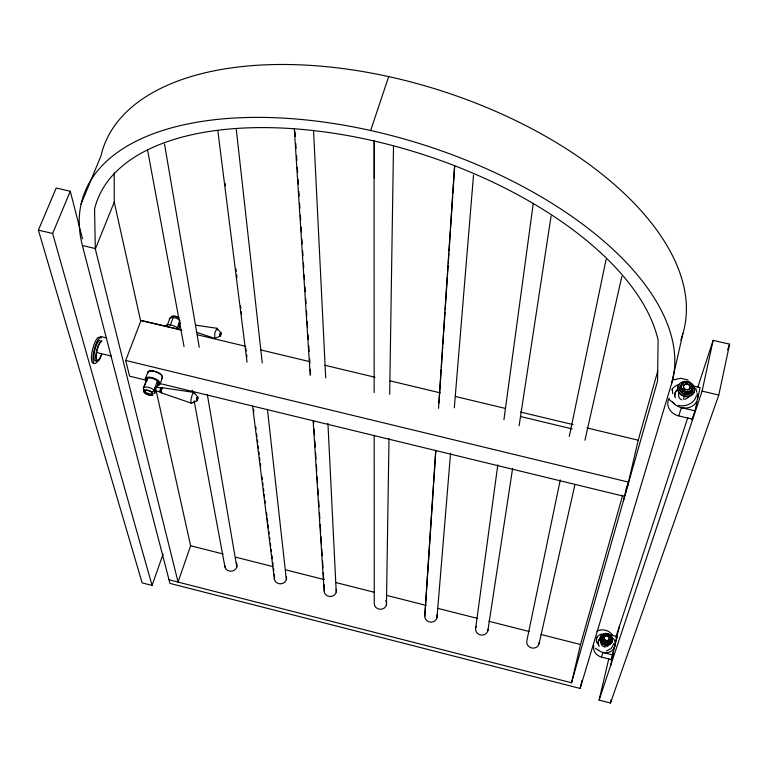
<?xml version="1.0" encoding="UTF-8"?>
<svg xmlns="http://www.w3.org/2000/svg" width="768" height="768" viewBox="0 0 768 768"><rect width="100%" height="100%" fill="white"/><g stroke="black" fill="none" stroke-linecap="round" stroke-linejoin="round"><path stroke-width="1.15" d="M386.438 605.03L389.002 438.624M389.683 394.33L393.494 146.506M179.242 325.526L179.683 326.294M180.029 323.693C179.827 320.026 177.514 328.07 179.405 326.16M162.499 376.896L161.078 374.659A7.862 3.35 20.3 0 0 154.234 371.213A7.862 3.35 20.3 0 0 148.214 371.539L145.296 378.614L145.747 380.544M147.648 373.181L147.677 372.269M147.667 373.306L148.234 371.664A7.862 3.35 20.3 0 1 154.253 371.338A7.862 3.35 20.3 0 1 161.107 374.784M157.114 385.45A7.872 3.331 20.3 0 0 159.533 384.749L160.128 383.126L158.726 381.014A7.872 3.331 20.3 0 0 151.853 377.578A7.872 3.331 20.3 0 0 145.834 377.885L145.296 378.614M196.819 399.754L197.069 400.454M219.936 335.626L220.08 334.762M220.032 335.126L220.157 335.923L220.598 335.242M424.742 616.31L435.734 450.192M438.509 408.355L454.57 165.744M433.507 485.558L424.934 614.813A6.221 5.818 5.9 0 0 431.011 622.166A6.221 5.818 5.9 0 0 436.944 614.851M433.67 483.168L435.811 450.854M438.989 402.989L441.206 369.475M441.37 367.085L442.714 346.742M442.877 344.342L443.51 334.771M443.674 332.381L445.018 312.038M445.181 309.638L447.322 277.325M447.485 274.934L448.118 265.363M448.272 262.973L448.906 253.392M449.069 251.002L450.413 230.659M450.576 228.259L452.717 195.955M452.88 193.555L454.704 166.032M689.722 385.334L690.202 387.792L690.307 386.842M679.862 390.288L680.342 388.742L681.418 388.483L681.331 385.565L680.342 388.742L685.478 392.986L691.901 391.459L692.506 386.851L690.566 383.347L688.032 381.485L682.282 382.531L679.862 390.288L684.989 394.522L691.402 393.005L693.168 385.709L687.936 382.051L682.282 382.531L681.802 384.077M683.453 386.208C682.79 388.224 684.845 383.232 683.789 385.306M681.206 385.958L681.13 387.206L681.331 385.526M672.384 389.885L672.72 393.715M436.973 617.866L450.566 453.168M454.31 407.818L473.52 175.085M609.178 638.179L608.88 639.475M602.256 638.122L603.994 635.05L607.613 633.84L611.347 637.19L610.032 642.595L605.261 643.805L601.526 640.445L602.918 636.202L602.525 637.267M179.29 325.094L179.357 326.794L179.837 326.035M196.867 399.379L196.886 400.819L197.578 399.312M197.77 398.496L197.76 397.402L197.309 397.843M475.728 627.706L497.808 464.87M503.933 419.702L533.27 203.386M487.853 630.787L512.611 468.413M519.11 425.741L551.098 215.971M692.304 388.531L692.208 385.565L688.032 381.485L683.712 382.531L681.254 385.805M179.203 325.162L179.434 324.096M220.81 334.512L220.464 332.938M601.526 640.445L603.331 634.666L607.613 633.84C605.501 635.866 604.8 633.187 608.525 634.781C611.51 635.011 610.176 642.47 611.347 637.19L607.613 633.84A6.336 5.827 21.5 0 0 604.272 633.84M196.781 399.456L197.155 398.026M197.683 398.909L197.846 397.114L194.141 392.544M560.266 479.933L526.867 640.685A6.298 5.866 16.6 0 0 532.358 648.096A6.298 5.866 16.6 0 0 539.222 642.259M569.29 436.522L606.106 259.334M608.794 658.752L599.088 700.118L610.445 703.027L718.79 395.05L729.6 344.17L713.136 340.358L697.843 387.034M599.088 700.118L702.096 391.123L713.136 340.358M697.037 401.539L695.002 410.861L681.389 407.645L678.758 415.92L692.256 419.117L692.074 419.933L693.11 416.832M697.546 399.206L700.09 387.562L694.445 386.237M691.402 393.005L693.168 385.709L688.032 381.485L687.811 382.454M684.989 394.522L685.814 391.622L691.901 391.459L691.2 390.298L693.168 385.709L692.083 385.958L693.168 385.709M610.445 703.027L611.222 699.571M539.069 643.786L574.925 484.685M584.947 440.227L621.859 276.442M671.491 383.933A308.736 153.677 17.7 0 0 377.338 132.048A308.736 153.677 17.7 0 0 82.387 245.51L169.939 583.392L580.128 688.445L671.491 383.933L682.944 333.37A304.339 159.062 17.8 0 0 433.114 88.243A304.339 159.062 17.8 0 0 100.915 156.058L81.072 204.067M613.526 650.419L611.309 660.259L617.146 636.547L611.587 635.146M614.045 648.125L615.082 643.526M615.744 640.589L615.6 641.222L617.146 636.547M610.579 665.645L612.826 655.68M619.498 626.093L616.358 638.717M605.261 643.805L605.77 641.971L610.31 641.75L610.608 637.171L609.427 635.405L607.498 634.387L603.331 634.666L603.072 635.52M607.43 634.608L607.613 633.84M627.437 486.691L638.227 440.189L657.763 371.011M623.376 500.918L628.493 482.112L125.712 360.451L140.995 320.496L181.459 329.818M625.229 492.95L626.832 486.048M580.128 688.445L582.01 680.352M168.998 579.763L571.526 682.771L580.512 644.506L622.694 495.178M610.291 640.368L610.723 639.206L609.773 640.925L610.31 641.75L605.53 642.96L602.669 639.178L601.795 639.6L605.53 642.96L605.77 641.971L601.795 639.6L602.669 639.178L602.554 637.171C600.989 640.886 608.131 644.832 610.358 640.157M692.429 388.138C691.085 393.178 683.251 392.707 681.542 388.09L685.478 392.986L685.814 391.622L680.342 388.742L681.542 388.09L681.245 386.813M220.752 334.982L220.954 332.774L216.979 328.291L195.619 325.152M220.09 334.358L220.339 333.494M197.75 398.899L197.165 400.55M571.526 682.771L657.533 381.13L658.099 340.09A294.365 146.371 17.7 0 0 375.331 141.274A294.365 146.371 17.7 0 0 94.56 209.146L95.328 249.005L114.24 202.157L114.202 172.829M680.899 340.253L682.944 333.37M605.347 634.378C603.043 634.954 604.272 636.106 603.331 634.666L603.926 635.261M681.802 384.336L682.608 383.318M683.098 383.28L685.027 382.042L687.936 382.051M604.118 637.642L604.474 639.456M605.251 636.096L604.714 636.566L606.499 635.779M604.186 638.88L605.453 640.339L606.768 640.57M603.389 642.125L603.658 641.28M603.773 641.165L602.669 639.178M685.027 382.042L683.587 382.925M683.981 388.502L683.626 387.6L685.325 389.606L687.955 389.923L689.434 389.146L690.259 387.619M682.426 392.4L682.906 390.864M604.906 639.955L606.077 640.579M684.893 384.384L687.523 383.923L690.125 386.064M607.594 633.562L607.334 634.694A5.069 4.666 21.5 0 0 604.752 634.685M684.576 389.126L688.013 389.75L689.981 388.349M607.162 635.866C609.744 638.448 609.168 636.432 606.47 635.875M687.859 381.6L687.686 382.138A8.544 7.344 15.3 0 0 683.328 382.128M604.243 646.79L604.79 645.062M685.699 384.086L687.523 383.923M611.453 659.616L601.469 657.082L602.928 652.493L612.97 655.037M683.386 399.302L684.374 396.173M684.499 396.49L684.672 395.962M607.997 640.349L607.392 640.579L608.496 639.965M603.571 635.155L602.573 635.894A5.069 4.666 21.5 0 0 602.342 641.942A5.069 4.666 21.5 0 0 608.659 643.536A5.069 4.666 21.5 0 0 611.069 638.045L611.347 637.19L610.541 637.392L609.427 635.405M689.126 384.701L687.475 384.086M220.714 334.896L220.205 336.163L214.752 338.39L197.174 332.534M607.642 643.2L607.93 641.981L609.773 640.925L610.032 642.595M690.566 383.347L689.213 382.954M688.608 392.026L691.2 390.298L691.901 391.459M197.05 398.554L197.309 397.632M688.195 393.763L688.685 392.218M610.541 637.392L611.347 637.19M610.55 640.32L610.829 639.466M692.035 390.125L692.534 388.579M179.491 324.192L179.597 323.606M615.811 637.354L687.763 417.763M692.938 417.053L694.656 411.888M370.656 130.512L388.694 76.627M156.01 390.048L190.627 545.76L178.07 582.086L95.213 248.525L82.387 245.51M727.642 349.834L729.6 344.17M82.522 238.819L70.282 191.261L56.198 188.006L38.4 230.131L142.147 582.883L152.064 585.427L163.056 554.227M160.08 384.029L162.432 377.683L161.885 378.403M144.595 390.24L144.269 391.123A4.474 1.872 20.2 0 0 146.784 393.965A4.474 1.872 20.2 0 0 151.795 394.867L152.515 393.802L152.15 392.218M157.43 381.014L154.128 390.125L152.314 392.362L152.899 394.973L152.342 395.232A5.213 2.179 20.2 0 1 145.382 393.533A5.213 2.179 20.2 0 1 144.595 390.077A5.213 2.179 20.2 0 1 151.555 391.776L152.314 392.362M177.005 328.666L180.019 320.534M153.984 393.456A6.278 2.63 20.2 0 0 154.79 393.072L155.904 390.067M157.018 387.053L158.131 384.048L157.488 381.082M178.714 328.704L179.846 325.661M145.066 392.822L145.392 391.93M170.16 325.651L173.194 317.53M147.85 394.416L148.176 393.533M143.798 389.722A6.278 2.63 20.2 0 1 143.434 388.195L147.274 378.547A6.259 2.65 20.3 0 1 155.069 379.459A6.259 2.65 20.3 0 1 158.131 384.048L158.102 384.086M143.434 388.195L147.245 378.595M167.28 325.238L169.939 318.134M614.112 643.373L611.328 648.317L606.432 651.053M696.403 395.539C694.608 403.296 685.68 407.29 678.336 405.379M604.042 637.853L604.742 636.48M596.966 637.354L596.218 640.339L597.312 643.584M680.774 387.35L683.213 382.886L682.282 382.531M220.358 333.648L220.627 332.88M152.064 585.427L52.646 233.472L70.282 191.261M179.626 323.779L179.77 323.194M197.472 397.325L196.704 400.454L197.318 397.354M179.77 323.424L180.115 322.714M164.976 326.304L165.523 325.546A7.757 3.494 20.5 0 1 171.494 325.114A7.757 3.494 20.5 0 1 178.234 328.579L179.146 329.693M144.269 391.123L144.566 390.72A4.474 1.872 20.2 0 1 151.114 391.901L152.179 394.685M197.194 397.526L197.846 397.114M161.904 378.528L162.451 377.808L162.019 375.744M608.371 640.205L608.909 639.379M602.851 636.413L603.533 635.386M155.827 390.48L155.386 389.386L156.384 386.995L161.203 388.195M688.522 397.43L684.749 399.456M684.221 384.854L685.747 383.914M682.464 383.606L681.139 384.547A6.845 5.885 15.3 0 0 681.005 392.17A6.845 5.885 15.3 0 0 689.578 394.186A6.845 5.885 15.3 0 0 692.669 387.254M161.098 388.138L160.138 391.843M152.515 393.802L152.122 393.984A4.474 1.872 20.2 0 1 147.638 393.312A4.474 1.872 20.2 0 1 144.586 390.749M196.886 400.819L191.395 403.2L161.309 392.832M685.478 392.986L688.733 391.632M605.53 642.96L608.918 641.587M596.966 631.19C602.208 628.349 609.197 630.211 612.509 635.107M673.286 379.958L680.544 378.25L688.09 380.016M220.205 336.163L219.907 334.32L220.954 332.774M216.979 328.291L214.742 333.101L214.752 338.39M606.739 640.666L607.421 640.493M607.93 641.981L605.77 641.971L603.84 640.944M162.461 387.744L193.862 392.39M38.4 230.131L52.646 233.472M702.096 391.123L718.79 395.05M140.995 320.496L181.843 330.259M197.904 334.906L245.664 346.32M260.803 349.939L309.734 361.642M324.874 365.261L374.966 377.242M390.106 380.861L440.198 392.842M455.338 396.461L505.43 408.442M520.57 412.061L572.995 424.589M586.973 427.939L638.227 440.189M520.406 416.506L572.131 428.89M100.339 336.422L106.07 337.795M96.518 352.483L111.446 356.093M145.882 380.131L129.581 376.166L125.712 360.451M159.85 383.52L624.432 496.397M155.53 390.749L160.253 391.901M190.627 545.76L223.123 553.987M235.882 557.222L273.014 566.621M285.782 569.856L324.077 579.552M335.674 582.49L373.968 592.195M386.736 595.421L426.182 605.414M437.789 608.352L477.245 618.346M488.842 621.283L529.459 631.574M541.056 634.512L580.512 644.506M156.384 386.995L156.595 387.523M674.64 404.054L668.822 399.226M608.458 635.002L609.36 635.626M595.411 648.259L597.83 649.958M217.238 328.531L217.45 329.952M219.792 335.626L220.637 332.976M695.837 388.234L696.643 391.69M683.453 386.813L683.578 387.773M154.79 393.072L154.128 390.125A6.278 2.63 20.2 0 0 148.656 387.398A6.278 2.63 20.2 0 0 143.856 387.629M114.24 202.157L140.707 321.226M609.053 637.565L609.149 638.275M147.514 149.731L184.042 346.579M192.144 390.192L192.576 392.554M194.112 400.8L224.957 567.005M164.506 143.981L199.248 347.242M207.322 394.512L236.813 567.043M217.814 130.589L247.037 362.208M252.586 406.157L274.464 579.581M225.178 183.456L225.475 185.827M235.92 268.982L236.218 271.354M236.669 274.915L236.966 277.296M240.547 305.798L240.845 308.179M241.286 311.741L241.584 314.112M245.914 348.566L246.211 350.938M246.662 354.499L246.96 356.88M253.526 409.142L253.824 411.523M255.763 426.96L256.061 429.341M256.656 434.083L256.954 436.464M257.405 440.026L257.702 442.406M258.144 445.968L258.451 448.339M258.893 451.901L259.19 454.282M259.642 457.843L259.939 460.224M260.39 463.786L260.688 466.157M262.022 476.851L262.33 479.222M262.771 482.784L263.069 485.165M263.52 488.726L263.818 491.107M264.269 494.669L264.566 497.04M265.008 500.602L265.306 502.982M266.506 512.486L266.947 516.048M267.245 518.419L267.696 521.99M267.994 524.362L268.445 527.923M268.886 531.494L269.184 533.866M269.635 537.427L269.933 539.808M270.384 543.37L270.682 545.741M271.123 549.302L271.43 551.683M271.872 555.245L272.323 558.806M272.765 562.378L273.062 564.749M273.514 568.31L273.811 570.691M274.262 574.253L274.56 576.624A6.163 5.693 -8.6 0 0 280.291 583.843A6.163 5.693 -8.6 0 0 286.445 576.672M236.314 129.562L262.262 362.928M267.427 409.363L286.358 579.629M295.008 131.568L295.315 136.349M295.776 143.52L296.083 148.301M296.544 155.472L296.851 160.253M297.312 167.424L297.619 172.205M298.07 179.376L298.378 184.157M298.838 191.328L299.146 196.109M299.606 203.27L299.914 208.051M300.374 215.222L300.682 220.003M301.142 227.174L301.45 231.955M301.91 239.126L302.208 243.907M302.669 251.078L302.976 255.859M303.437 263.03L303.744 267.802M304.205 274.973L304.512 279.754M304.973 286.925L305.28 291.706M305.741 298.877L306.038 303.658M306.499 310.829L306.806 315.61M307.19 321.581L307.574 327.562M308.035 334.733L308.342 339.504M308.726 345.485L309.11 351.456M309.571 358.627L309.878 363.408M310.253 369.389L310.56 374.16M313.555 420.768L313.709 423.158M314.083 429.139L314.467 435.11M314.851 441.082L315.235 447.062M315.619 453.034L316.003 459.014M316.387 464.986L316.771 470.966M317.155 476.938L317.539 482.909M317.923 488.89L318.298 494.861M318.682 500.842L319.066 506.813M319.45 512.784L319.834 518.765M320.218 524.736L320.678 531.907M320.986 536.688L321.446 543.859M321.754 548.64L322.205 555.811M322.512 560.592L322.973 567.763M323.28 572.544L323.741 579.706M324.048 584.486L324.355 589.267A6.182 5.741 -4.4 0 0 330.202 596.534A6.182 5.741 -4.4 0 0 336.278 589.315M294.317 128.966L310.224 375.408M313.152 420.874L324.115 590.755M313.574 131.213L325.699 377.914M327.936 423.427L336.24 592.291M374.045 140.746L374.16 392.496M374.179 435.658L374.266 603.494A6.192 5.779 0.5 0 0 382.042 609.12A6.192 5.779 0.5 0 0 385.824 600.643M374.39 140.938L374.4 178.061M236.381 562.742A6.163 5.645 -12 0 1 232.301 571.046A6.163 5.645 -12 0 1 224.813 565.536M93.398 363.187A13.334 3.667 -76.5 0 1 92.736 348.787A13.334 3.667 -76.5 0 1 99.878 337.603M488.026 629.27A6.25 5.846 11.4 0 1 480.307 634.906A6.25 5.846 11.4 0 1 476.323 626.294M101.702 354.355A10.685 2.918 -76.5 0 1 96.71 361.21A10.685 2.918 -76.5 0 1 96.845 350.016A10.685 2.918 -76.5 0 1 101.866 340.627M96.394 360.557A10.685 2.928 -76.5 0 1 94.426 352.166A10.685 2.928 -76.5 0 1 100.003 340.176M100.982 355.546A9.686 2.65 -76.5 0 1 96.749 359.971A9.686 2.65 -76.5 0 1 97.248 349.574A9.686 2.65 -76.5 0 1 101.654 341.597M98.477 359.52A13.334 3.658 -76.5 0 1 93.254 361.392A13.334 3.658 -76.5 0 1 95.472 345.312A13.334 3.658 -76.5 0 1 101.453 337.978M696.912 392.909A13.824 11.904 15.4 0 1 690.125 407.165A13.824 11.904 15.4 0 1 672.634 401.971M671.683 389.914A13.824 11.904 15.4 0 1 679.507 384.355M681.658 399.85A5.645 4.867 15.4 0 1 679.075 393.11M694.09 387.408A8.544 7.344 15.3 0 1 685.603 396.682A8.544 7.344 15.3 0 1 678.49 385.555M675.331 397.67A9.37 8.074 15.4 0 1 677.098 389.798M674.726 395.942A9.37 8.074 15.4 0 1 676.973 390.182M678.758 415.92A13.699 11.837 15.5 0 1 669.149 398.304M613.546 638.486A10.262 9.456 21.7 0 1 611.645 650.87A10.262 9.456 21.7 0 1 598.234 649.987M596.438 637.728A10.262 9.456 21.7 0 1 601.91 634.003M609.648 635.923A5.069 4.666 21.5 0 1 610.502 636.902M608.198 645.792A4.195 3.859 21.7 0 1 607.373 646.416M606.394 646.8A4.195 3.859 21.7 0 1 601.046 641.99M612.336 641.088A6.336 5.827 21.5 0 1 602.659 644.218A6.336 5.827 21.5 0 1 602.794 634.426M609.043 634.445A6.336 5.827 21.5 0 1 612.461 639.562M599.328 646.243A6.96 6.403 21.7 0 1 600 638.419M598.493 644.89A6.95 6.403 21.7 0 1 599.933 638.64M601.469 657.082A10.195 9.408 21.9 0 1 593.712 645.379M160.368 392.064A2.198 0.518 -76.3 0 1 160.214 389.75A2.198 0.518 -76.3 0 1 161.386 388.138M192.202 402.422A5.558 1.219 -76.3 0 1 190.877 400.982A5.558 1.219 -76.3 0 1 192.749 393.715A5.558 1.219 -76.3 0 1 194.39 393.907M161.731 392.131A2.198 0.518 -76.3 0 1 161.155 391.824A2.198 0.518 -76.3 0 1 161.654 389.251M161.846 388.8A2.198 0.518 -76.3 0 1 162.49 388.214M156 390.413A2.266 0.547 -76.3 0 1 155.203 390.451A2.266 0.547 -76.3 0 1 155.914 387.331A2.266 0.547 -76.3 0 1 156.71 387.283M147.168 380.707A6.259 2.65 20.3 0 1 146.813 379.171M155.558 390.298A2.266 0.547 -76.3 0 1 154.752 390.202A2.266 0.547 -76.3 0 1 155.597 386.966A2.266 0.547 -76.3 0 1 156.25 387.629M161.702 392.477A2.611 0.614 -76.3 0 1 161.021 391.958A2.611 0.614 -76.3 0 1 161.76 388.685A2.611 0.614 -76.3 0 1 162.701 388.07M172.243 316.858A4.378 1.997 20.6 0 1 172.819 316.56M173.606 316.406A4.378 1.997 20.6 0 1 177.754 317.395M169.459 319.498A6.154 2.794 20.6 0 1 172.502 317.482A6.154 2.794 20.6 0 1 178.973 319.67M171.216 317.674A5.107 2.323 20.6 0 1 173.741 315.994A5.107 2.323 20.6 0 1 179.117 317.808M679.267 392.486A8.544 7.354 15.3 0 0 693.898 392.515A8.544 7.354 15.3 0 0 685.642 381.341A8.544 7.354 15.3 0 0 679.267 392.486M601.046 642.192A6.336 5.827 21.5 0 0 611.894 642.221A6.336 5.827 21.5 0 0 605.962 633.35A6.336 5.827 21.5 0 0 601.046 642.192"/></g></svg>
